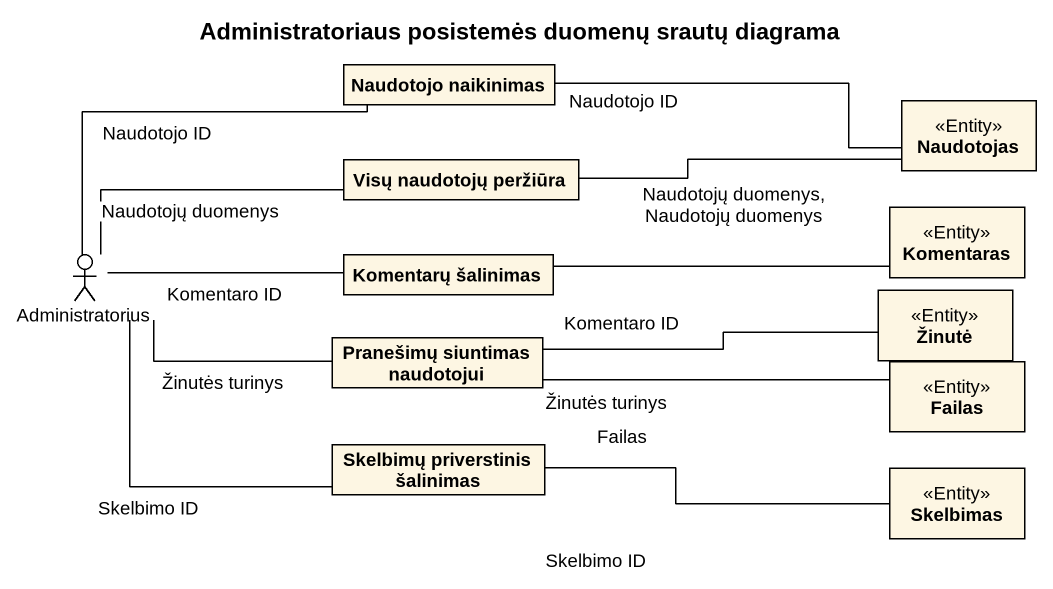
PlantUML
@startuml
title Administratoriaus posistemės duomenų srautų diagrama
allowmixing
hide circle
hide empty members
class "Naudotojo naikinimas" as Naudotojo_naikinimas
class Naudotojas <<Entity>>
class "Visų naudotojų peržiūra" as Visų_naudotojų_peržiūra
actor Administratorius
class "Komentarų šalinimas" as Komentarų_šalinimas
class Komentaras <<Entity>>
class Žinutė <<Entity>>
class "Pranešimų siuntimas naudotojui" as Pranešimų_siuntimas
class Failas <<Entity>>
class "Skelbimų priverstinis šalinimas" as Skelbimų_priverstinis
class Skelbimas <<Entity>>
Naudotojo_naikinimas -right- Naudotojas : Naudotojo ID
Visų_naudotojų_peržiūra -right- Naudotojas : Naudotojų duomenys, Naudotojų duomenys
Administratorius -right- Naudotojo_naikinimas : Naudotojo ID
Administratorius -right- Visų_naudotojų_peržiūra : Naudotojų duomenys
Administratorius -right- Komentarų_šalinimas : Komentaro ID
Administratorius -right- Pranešimų_siuntimas : Žinutės turinys
Administratorius -right- Skelbimų_priverstinis : Skelbimo ID
Komentarų_šalinimas -right- Komentaras : Komentaro ID
Pranešimų_siuntimas -right- Žinutė : Žinutės turinys
Pranešimų_siuntimas -right- Failas : Failas
Skelbimų_priverstinis -right- Skelbimas : Skelbimo ID
@enduml
